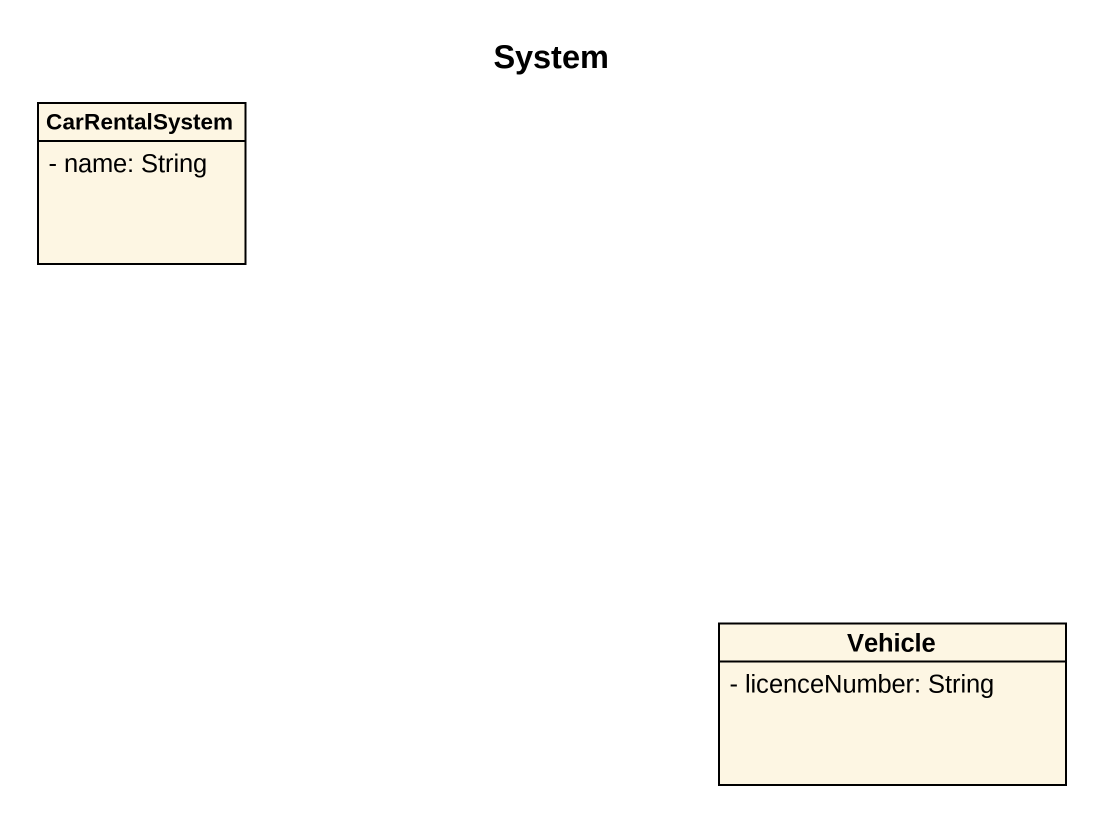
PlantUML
@startuml
title System
hide circle
hide empty members
skinparam classAttributeIconSize 0
class CarRentalSystem {
  - name: String
}
class Vehicle {
  - licenceNumber: String
}
@enduml
